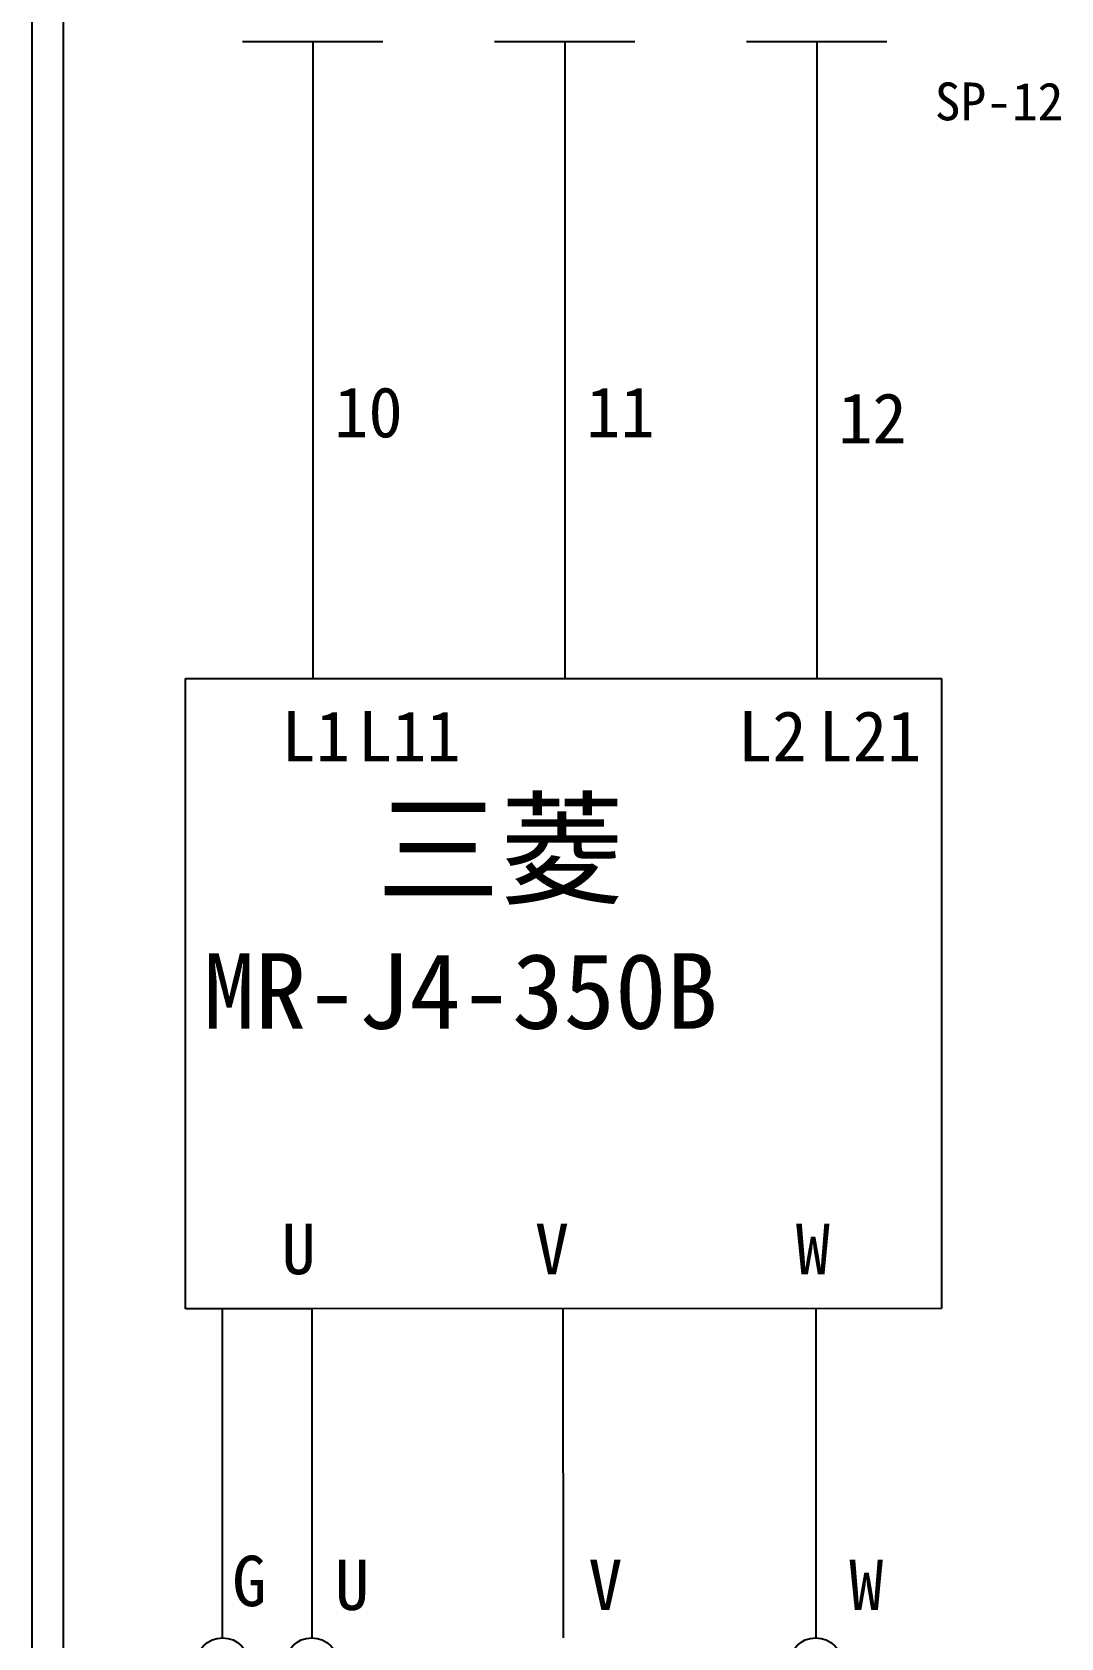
# Model space of a CAD drawing. Extents: x 10 to 297, y 3 to 207.
# Drawn here: x 10 to 50.8, y 57.4 to 121.1 of the extents above; entities that cross this region are included whole.
import ezdxf

# ---------------------------------------------------------------- set-up
doc = ezdxf.new("R2010")
doc.units = 0
doc.layers.get('0').update_dxf_attribs({"linetype": 'CONTINUOUS'})
doc.layers.add('圖框層', color=7, linetype='CONTINUOUS')
doc.layers.add('標尺寸層', color=3, linetype='CONTINUOUS')
doc.styles.add('STSL', font='kaiu.ttf')

msp = doc.modelspace()

# ---------------------------------------------------------------- linework, layer by layer
msp.add_line((41.093, 70.429), (41.098, 57.361))
for centre in [(17.557, 56.29), (21.098, 56.29), (41.098, 56.29)]:
    msp.add_circle(centre, 1.071)
at = {"layer": '圖框層', "color": 7}
for p, q in [((10, 3), (10, 206.969)), ((11.25, 4.25), (11.25, 205.719))]:
    msp.add_line(p, q, dxfattribs=at)
at = {"layer": '標尺寸層', "color": 7}
for p, q in [((18.351, 120.701), (23.919, 120.701)), ((21.135, 120.701), (21.144, 95.424)), ((28.351, 120.701), (33.919, 120.701)), ((31.135, 120.701), (31.144, 95.424)), ((38.351, 120.701), (43.919, 120.701)), ((41.135, 120.701), (41.144, 95.431)), ((16.092, 95.422), (41.083, 95.431)), ((16.092, 70.422), (16.092, 95.422)), ((41.083, 95.431), (46.083, 95.431)), ((46.083, 95.431), (46.083, 70.431)), ((21.092, 70.422), (16.092, 70.422)), ((17.557, 57.361), (17.557, 70.422)), ((46.083, 70.431), (21.092, 70.422)), ((21.093, 70.422), (21.098, 57.361)), ((31.083, 57.357), (31.078, 70.426))]:
    msp.add_line(p, q, dxfattribs=at)

# ---------------------------------------------------------------- texts
at = {"layer": '圖框層', "color": 4, "style": 'STSL'}
for s, height, p in [('SP-12', 1.5, (45.818, 117.576)), ('10', 2, (21.985, 104.995)), ('11', 2, (31.985, 104.995)), ('12', 2, (41.985, 104.754)), ('L1', 2, (19.893, 92.141)), ('L11', 2, (22.925, 92.141)), ('L2', 2, (38.01, 92.141)), ('L21', 2, (41.204, 92.141)), ('三菱', 3.6, (23.666, 86.855)), ('MR-J4-350B', 3, (16.802, 81.528)), ('U', 2, (19.893, 71.792)), ('V', 2, (29.949, 71.792)), ('W', 2, (40.301, 71.792)), ('G', 2, (17.938, 58.621)), ('U', 2, (22.012, 58.468)), ('V', 2, (32.068, 58.468)), ('W', 2, (42.42, 58.468))]:
    msp.add_text(s, height=height, dxfattribs=at).set_placement(p)

doc.saveas('drawing.dxf')
